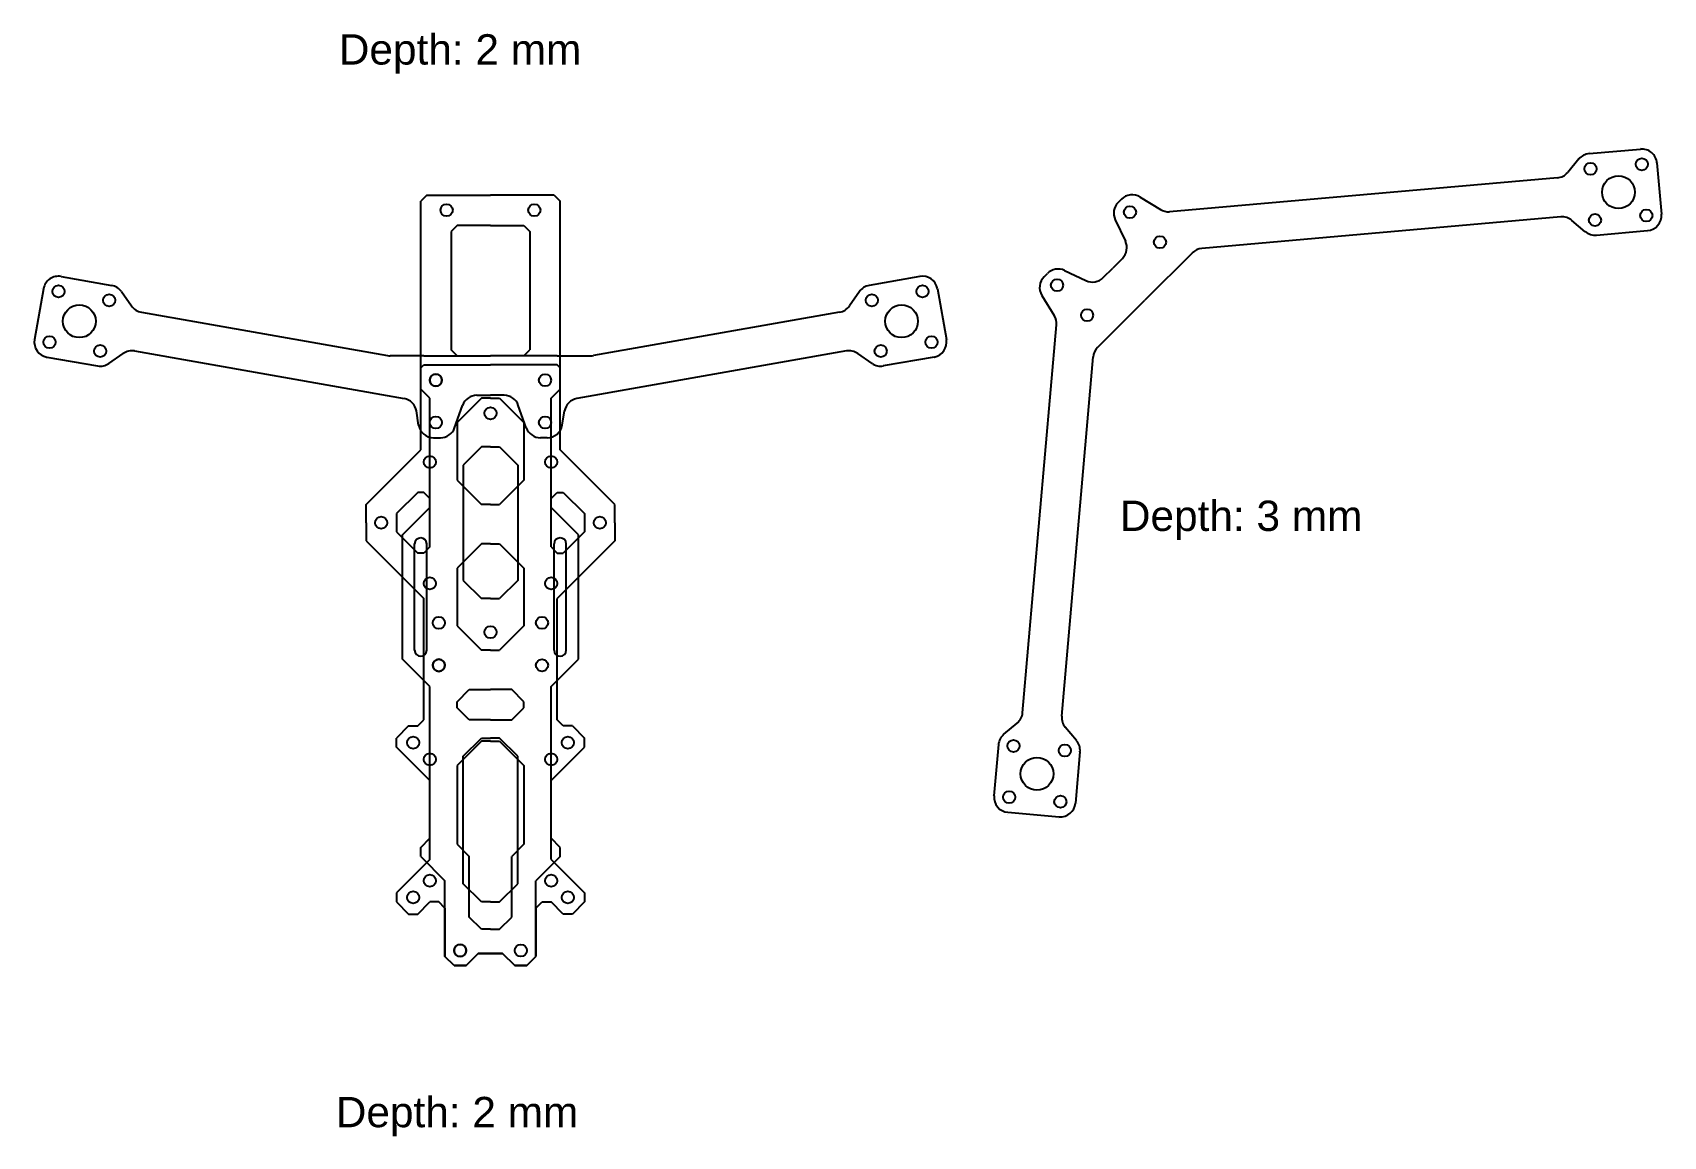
# Model space of a CAD drawing. Header units: inches. Extents: x -75 to 193, y -101 to 81.
import ezdxf

# ---------------------------------------------------------------- set-up
doc = ezdxf.new("R2010")
doc.units = ezdxf.units.IN
doc.header["$MEASUREMENT"] = 0
doc.layers.get('0').update_dxf_attribs({"color": 30})
doc.layers.add('Arms', color=112, linetype='Continuous')
doc.layers.add('TopPlate', color=150, linetype='Continuous')
doc.styles.get("Standard").update_dxf_attribs({"font": 'arial.ttf'})

msp = doc.modelspace()

# ---------------------------------------------------------------- linework, layer by layer
for p, q in [((-10.5, 54), (-11.5, 53)), ((-10.5, 54), (0, 54)), ((10.5, 54), (0, 54)), ((10.5, 54), (11.5, 53)), ((-11.5, 30), (-11.5, 53)), ((11.5, 30), (11.5, 53)), ((-5.5, 49), (-6.5, 48)), ((0, 49), (-5.5, 49)), ((0, 49), (5.5, 49)), ((5.5, 49), (6.5, 48)), ((-6.5, 48), (-6.5, 28.5)), ((6.5, 48), (6.5, 28.5)), ((-11.5, 12), (-11.5, 30)), ((11.5, 12), (11.5, 30)), ((-5.5, 27.5), (-6.5, 28.5)), ((-5.5, 27.5), (0, 27.5)), ((5.5, 27.5), (0, 27.5)), ((5.5, 27.5), (6.5, 28.5)), ((-20.5, 3), (-11.5, 12)), ((-1.5, 12.5), (-4.5, 9.5)), ((0, 12.5), (-1.5, 12.5)), ((0, 12.5), (1.5, 12.5)), ((1.5, 12.5), (4.5, 9.5)), ((20.5, 3), (11.5, 12)), ((-4.5, 9.5), (-4.5, -9.5)), ((4.5, 9.5), (4.5, -9.5)), ((-20.5, 0), (-20.5, 3)), ((-12, 5), (-15.5, 1.5)), ((-11, 5), (-12, 5)), ((-10, 4), (-11, 5)), ((-10, -4), (-10, 4)), ((10, 4), (11, 5)), ((10, -4), (10, 4)), ((11, 5), (12, 5)), ((12, 5), (15.5, 1.5)), ((20.5, 0), (20.5, 3)), ((-20.5, 0), (-20.5, -3)), ((-15.5, 1.5), (-15.5, -1.5)), ((15.5, 1.5), (15.5, -1.5)), ((20.5, 0), (20.5, -3)), ((-15.5, -1.5), (-12, -5)), ((15.5, -1.5), (12, -5)), ((-20.5, -3), (-11, -12.5)), ((-11, -5), (-12, -5)), ((-10, -4), (-11, -5)), ((10, -4), (11, -5)), ((20.5, -3), (11, -12.5)), ((11, -5), (12, -5)), ((-4.5, -9.5), (-1.5, -12.5)), ((4.5, -9.5), (1.5, -12.5)), ((-11, -32.5), (-11, -12.5)), ((0, -12.5), (-1.5, -12.5)), ((0, -12.5), (1.5, -12.5)), ((11, -32.5), (11, -12.5)), ((-13.5, -33.5), (-15.5, -35.5)), ((-13.5, -33.5), (-12, -33.5)), ((-12, -33.5), (-11, -32.5)), ((12, -33.5), (11, -32.5)), ((13.5, -33.5), (12, -33.5)), ((13.5, -33.5), (15.5, -35.5)), ((-15.5, -37), (-15.5, -35.5)), ((-10, -42.5), (-15.5, -37)), ((-4.5, -38.5), (-1.5, -35.5)), ((-1.5, -35.5), (0, -35.5)), ((1.5, -35.5), (0, -35.5)), ((4.5, -38.5), (1.5, -35.5)), ((10, -42.5), (15.5, -37)), ((15.5, -37), (15.5, -35.5)), ((-4.5, -59.5), (-4.5, -38.5)), ((4.5, -59.5), (4.5, -38.5)), ((-10, -55.5), (-10, -42.5)), ((10, -55.5), (10, -42.5)), ((-10, -55.5), (-15.5, -61)), ((10, -55.5), (15.5, -61)), ((-15.5, -61), (-15.5, -62.5)), ((-1.5, -62.5), (-4.5, -59.5)), ((1.5, -62.5), (4.5, -59.5)), ((15.5, -61), (15.5, -62.5)), ((-15.5, -62.5), (-13.5, -64.5)), ((-13.5, -64.5), (-12, -64.5)), ((-12, -64.5), (-10, -62.5)), ((-8.5, -62.5), (-10, -62.5)), ((-7.5, -63.5), (-8.5, -62.5)), ((-7.5, -63.5), (-7.5, -71.5)), ((0, -62.5), (-1.5, -62.5)), ((0, -62.5), (1.5, -62.5)), ((7.5, -63.5), (8.5, -62.5)), ((7.5, -63.5), (7.5, -71.5)), ((8.5, -62.5), (10, -62.5)), ((12, -64.5), (10, -62.5)), ((13.5, -64.5), (12, -64.5)), ((15.5, -62.5), (13.5, -64.5)), ((-6, -73), (-7.5, -71.5)), ((-4, -73), (-2, -71)), ((-2, -71), (0, -71)), ((2, -71), (0, -71)), ((4, -73), (2, -71)), ((6, -73), (7.5, -71.5)), ((-6, -73), (-4, -73)), ((6, -73), (4, -73))]:
    msp.add_line(p, q)
for centre in [(-7.23, 51.5), (7.23, 51.5), (-9, 23.5), (9, 23.5), (0, 18.03), (0, 18.03), (0, 18.03), (0, 18.03), (0, 18.03), (0, 18.03), (0, 18.03), (0, 18.03), (0, 18.03), (0, 18.03), (0, 18.03), (0, 18.03), (0, 18.03), (0, 18.03), (0, 18.03), (0, 18.03), (0, 18.03), (0, 18.03), (0, 18.03), (0, 18.03), (0, 18.03), (0, 18.03), (0, 18.03), (0, 18.03), (0, 18.03), (0, 18.03), (0, 18.03), (0, 18.03), (0, 18.03), (0, 18.03), (0, 18.03), (0, 18.03), (0, 18.03), (0, 18.03), (0, 18.03), (0, 18.03), (0, 18.03), (0, 18.03), (0, 18.03), (0, 18.03), (0, 18.03), (0, 18.03), (0, 18.03), (0, 18.03), (0, 18.03), (0, 18.03), (0, 18.03), (0, 18.03), (0, 18.03), (0, 18.03), (0, 18.03), (0, 18.03), (0, 18.03), (0, 18.03), (0, 18.03), (0, 18.03), (0, 18.03), (0, 18.03), (0, 18.03), (0, 18.03), (0, 18.03), (0, 18.03), (0, 18.03), (0, 18.03), (0, 18.03), (0, 18.03), (0, 18.03), (0, 18.03), (0, 18.03), (0, 18.03), (0, 18.03), (0, 18.03), (0, 18.03), (0, 18.03), (0, 18.03), (0, 18.03), (0, 18.03), (0, 18.03), (0, 18.03), (0, 18.03), (0, 18.03), (0, 18.03), (0, 18.03), (0, 18.03), (0, 18.03), (0, 18.03), (0, 18.03), (0, 18.03), (0, 18.03), (0, 18.03), (0, 18.03), (0, 18.03), (0, 18.03), (0, 18.03), (0, 18.03), (0, 18.03), (0, 18.03), (0, 18.03), (0, 18.03), (0, 18.03), (0, 18.03), (0, 18.03), (0, 18.03), (0, 18.03), (0, 18.03), (0, 18.03), (0, 18.03), (0, 18.03), (0, 18.03), (0, 18.03), (0, 18.03), (0, 18.03), (0, 18.03), (0, 18.03), (0, 18.03), (0, 18.03), (0, 18.03), (0, 18.03), (0, 18.03), (0, 18.03), (0, 18.03), (0, 18.03), (0, 18.03), (0, 18.03), (0, 18.03), (0, 18.03), (0, 18.03), (0, 18.03), (0, 18.03), (0, 18.03), (0, 18.03), (0, 18.03), (0, 18.03), (0, 18.03), (0, 18.03), (0, 18.03), (0, 18.03), (0, 18.03), (0, 18.03), (0, 18.03), (0, 18.03), (0, 18.03), (0, 18.03), (0, 18.03), (0, 18.03), (0, 18.03), (0, 18.03), (0, 18.03), (0, 18.03), (0, 18.03), (0, 18.03), (0, 18.03), (0, 18.03), (0, 18.03), (0, 18.03), (0, 18.03), (0, 18.03), (0, 18.03), (0, 18.03), (0, 18.03), (0, 18.03), (0, 18.03), (0, 18.03), (0, 18.03), (0, 18.03), (0, 18.03), (0, 18.03), (0, 18.03), (0, 18.03), (0, 18.03), (0, 18.03), (0, 18.03), (0, 18.03), (0, 18.03), (0, 18.03), (0, 18.03), (0, 18.03), (0, 18.03), (0, 18.03), (0, 18.03), (0, 18.03), (0, 18.03), (0, 18.03), (0, 18.03), (0, 18.03), (0, 18.03), (0, 18.03), (0, 18.03), (0, 18.03), (0, 18.03), (0, 18.03), (0, 18.03), (0, 18.03), (0, 18.03), (0, 18.03), (0, 18.03), (0, 18.03), (0, 18.03), (0, 18.03), (0, 18.03), (0, 18.03), (0, 18.03), (0, 18.03), (0, 18.03), (0, 18.03), (0, 18.03), (0, 18.03), (0, 18.03), (0, 18.03), (0, 18.03), (0, 18.03), (0, 18.03), (0, 18.03), (0, 18.03), (0, 18.03), (0, 18.03), (0, 18.03), (0, 18.03), (0, 18.03), (0, 18.03), (0, 18.03), (0, 18.03), (0, 18.03), (0, 18.03), (0, 18.03), (0, 18.03), (0, 18.03), (0, 18.03), (0, 18.03), (0, 18.03), (0, 18.03), (0, 18.03), (0, 18.03), (0, 18.03), (0, 18.03), (0, 18.03), (0, 18.03), (0, 18.03), (0, 18.03), (0, 18.03), (0, 18.03), (0, 18.03), (0, 18.03), (0, 18.03), (0, 18.03), (0, 18.03), (0, 18.03), (0, 18.03), (0, 18.03), (0, 18.03), (0, 18.03), (0, 18.03), (0, 18.03), (0, 18.03), (0, 18.03), (0, 18.03), (0, 18.03), (0, 18.03), (0, 18.03), (0, 18.03), (0, 18.03), (0, 18.03), (0, 18.03), (0, 18.03), (0, 18.03), (0, 18.03), (0, 18.03), (0, 18.03), (0, 18.03), (0, 18.03), (0, 18.03), (0, 18.03), (0, 18.03), (0, 18.03), (0, 18.03), (0, 18.03), (0, 18.03), (0, 18.03), (0, 18.03), (0, 18.03), (0, 18.03), (0, 18.03), (0, 18.03), (0, 18.03), (0, 18.03), (0, 18.03), (0, 18.03), (0, 18.03), (0, 18.03), (0, 18.03), (0, 18.03), (0, 18.03), (0, 18.03), (0, 18.03), (0, 18.03), (0, 18.03), (0, 18.03), (0, 18.03), (0, 18.03), (0, 18.03), (0, 18.03), (0, 18.03), (0, 18.03), (0, 18.03), (0, 18.03), (0, 18.03), (0, 18.03), (0, 18.03), (0, 18.03), (0, 18.03), (0, 18.03), (0, 18.03), (0, 18.03), (0, 18.03), (0, 18.03), (0, 18.03), (0, 18.03), (0, 18.03), (0, 18.03), (0, 18.03), (0, 18.03), (0, 18.03), (0, 18.03), (0, 18.03), (0, 18.03), (0, 18.03), (0, 18.03), (0, 18.03), (0, 18.03), (0, 18.03), (0, 18.03), (0, 18.03), (0, 18.03), (0, 18.03), (0, 18.03), (0, 18.03), (0, 18.03), (0, 18.03), (0, 18.03), (0, 18.03), (0, 18.03), (0, 18.03), (0, 18.03), (0, 18.03), (0, 18.03), (0, 18.03), (0, 18.03), (0, 18.03), (0, 18.03), (0, 18.03), (0, 18.03), (0, 18.03), (0, 18.03), (0, 18.03), (0, 18.03), (0, 18.03), (0, 18.03), (0, 18.03), (0, 18.03), (0, 18.03), (0, 18.03), (0, 18.03), (0, 18.03), (0, 18.03), (0, 18.03), (0, 18.03), (0, 18.03), (0, 18.03), (0, 18.03), (0, 18.03), (0, 18.03), (0, 18.03), (0, 18.03), (0, 18.03), (0, 18.03), (0, 18.03), (0, 18.03), (0, 18.03), (0, 18.03), (0, 18.03), (0, 18.03), (0, 18.03), (0, 18.03), (0, 18.03), (0, 18.03), (0, 18.03), (0, 18.03), (0, 18.03), (0, 18.03), (0, 18.03), (0, 18.03), (0, 18.03), (0, 18.03), (0, 18.03), (0, 18.03), (0, 18.03), (0, 18.03), (0, 18.03), (0, 18.03), (0, 18.03), (0, 18.03), (0, 18.03), (0, 18.03), (0, 18.03), (0, 18.03), (0, 18.03), (0, 18.03), (0, 18.03), (0, 18.03), (0, 18.03), (0, 18.03), (0, 18.03), (0, 18.03), (0, 18.03), (0, 18.03), (0, 18.03), (0, 18.03), (0, 18.03), (0, 18.03), (0, 18.03), (0, 18.03), (0, 18.03), (0, 18.03), (0, 18.03), (0, 18.03), (0, 18.03), (0, 18.03), (0, 18.03), (0, 18.03), (0, 18.03), (0, 18.03), (0, 18.03), (0, 18.03), (0, 18.03), (0, 18.03), (0, 18.03), (0, 18.03), (0, 18.03), (0, 18.03), (0, 18.03), (0, 18.03), (0, 18.03), (0, 18.03), (0, 18.03), (0, 18.03), (0, 18.03), (0, 18.03), (0, 18.03), (0, 18.03), (0, 18.03), (0, 18.03), (0, 18.03), (0, 18.03), (0, 18.03), (0, 18.03), (0, 18.03), (0, 18.03), (0, 18.03), (0, 18.03), (0, 18.03), (0, 18.03), (0, 18.03), (0, 18.03), (0, 18.03), (0, 18.03), (0, 18.03), (0, 18.03), (0, 18.03), (0, 18.03), (0, 18.03), (0, 18.03), (0, 18.03), (0, 18.03), (0, 18.03), (0, 18.03), (0, 18.03), (0, 18.03), (0, 18.03), (0, 18.03), (0, 18.03), (0, 18.03), (0, 18.03), (0, 18.03), (0, 18.03), (0, 18.03), (0, 18.03), (0, 18.03), (0, 18.03), (0, 18.03), (0, 18.03), (0, 18.03), (0, 18.03), (0, 18.03), (0, 18.03), (0, 18.03), (0, 18.03), (0, 18.03), (0, 18.03), (0, 18.03), (0, 18.03), (0, 18.03), (0, 18.03), (0, 18.03), (0, 18.03), (0, 18.03), (0, 18.03), (0, 18.03), (0, 18.03), (0, 18.03), (0, 18.03), (0, 18.03), (0, 18.03), (-9, 16.5), (9, 16.5), (-10, 10), (10, 10), (-18.03, 0), (18.03, 0), (-10, -10), (10, -10), (-8.5, -16.5), (8.5, -16.5), (0, -18.03), (0, -18.03), (0, -18.03), (0, -18.03), (0, -18.03), (0, -18.03), (0, -18.03), (0, -18.03), (0, -18.03), (0, -18.03), (0, -18.03), (0, -18.03), (0, -18.03), (0, -18.03), (0, -18.03), (0, -18.03), (0, -18.03), (0, -18.03), (0, -18.03), (0, -18.03), (0, -18.03), (0, -18.03), (0, -18.03), (0, -18.03), (0, -18.03), (0, -18.03), (0, -18.03), (0, -18.03), (0, -18.03), (0, -18.03), (0, -18.03), (0, -18.03), (0, -18.03), (0, -18.03), (0, -18.03), (0, -18.03), (0, -18.03), (0, -18.03), (0, -18.03), (0, -18.03), (0, -18.03), (0, -18.03), (0, -18.03), (0, -18.03), (0, -18.03), (0, -18.03), (0, -18.03), (0, -18.03), (0, -18.03), (0, -18.03), (0, -18.03), (0, -18.03), (0, -18.03), (0, -18.03), (0, -18.03), (0, -18.03), (0, -18.03), (0, -18.03), (0, -18.03), (0, -18.03), (0, -18.03), (0, -18.03), (0, -18.03), (0, -18.03), (0, -18.03), (0, -18.03), (0, -18.03), (0, -18.03), (0, -18.03), (0, -18.03), (0, -18.03), (0, -18.03), (0, -18.03), (0, -18.03), (0, -18.03), (0, -18.03), (0, -18.03), (0, -18.03), (0, -18.03), (0, -18.03), (0, -18.03), (0, -18.03), (0, -18.03), (0, -18.03), (0, -18.03), (0, -18.03), (0, -18.03), (0, -18.03), (0, -18.03), (0, -18.03), (0, -18.03), (0, -18.03), (0, -18.03), (0, -18.03), (0, -18.03), (0, -18.03), (0, -18.03), (0, -18.03), (0, -18.03), (0, -18.03), (0, -18.03), (0, -18.03), (0, -18.03), (0, -18.03), (0, -18.03), (0, -18.03), (0, -18.03), (0, -18.03), (0, -18.03), (0, -18.03), (0, -18.03), (0, -18.03), (0, -18.03), (0, -18.03), (0, -18.03), (0, -18.03), (0, -18.03), (0, -18.03), (0, -18.03), (0, -18.03), (0, -18.03), (0, -18.03), (0, -18.03), (0, -18.03), (0, -18.03), (0, -18.03), (0, -18.03), (0, -18.03), (0, -18.03), (0, -18.03), (0, -18.03), (0, -18.03), (0, -18.03), (0, -18.03), (0, -18.03), (0, -18.03), (0, -18.03), (0, -18.03), (0, -18.03), (0, -18.03), (0, -18.03), (0, -18.03), (0, -18.03), (0, -18.03), (0, -18.03), (0, -18.03), (0, -18.03), (0, -18.03), (0, -18.03), (0, -18.03), (0, -18.03), (0, -18.03), (0, -18.03), (0, -18.03), (0, -18.03), (0, -18.03), (0, -18.03), (0, -18.03), (0, -18.03), (0, -18.03), (0, -18.03), (0, -18.03), (0, -18.03), (0, -18.03), (0, -18.03), (0, -18.03), (0, -18.03), (0, -18.03), (0, -18.03), (0, -18.03), (0, -18.03), (0, -18.03), (0, -18.03), (0, -18.03), (0, -18.03), (0, -18.03), (0, -18.03), (0, -18.03), (0, -18.03), (0, -18.03), (0, -18.03), (0, -18.03), (0, -18.03), (0, -18.03), (0, -18.03), (0, -18.03), (0, -18.03), (0, -18.03), (0, -18.03), (0, -18.03), (0, -18.03), (0, -18.03), (0, -18.03), (0, -18.03), (0, -18.03), (0, -18.03), (0, -18.03), (0, -18.03), (0, -18.03), (0, -18.03), (0, -18.03), (0, -18.03), (0, -18.03), (0, -18.03), (0, -18.03), (0, -18.03), (0, -18.03), (0, -18.03), (0, -18.03), (0, -18.03), (0, -18.03), (0, -18.03), (0, -18.03), (0, -18.03), (0, -18.03), (0, -18.03), (0, -18.03), (0, -18.03), (0, -18.03), (0, -18.03), (0, -18.03), (0, -18.03), (0, -18.03), (0, -18.03), (0, -18.03), (0, -18.03), (0, -18.03), (0, -18.03), (0, -18.03), (0, -18.03), (0, -18.03), (0, -18.03), (0, -18.03), (0, -18.03), (0, -18.03), (0, -18.03), (0, -18.03), (0, -18.03), (0, -18.03), (0, -18.03), (0, -18.03), (0, -18.03), (0, -18.03), (0, -18.03), (0, -18.03), (0, -18.03), (0, -18.03), (0, -18.03), (0, -18.03), (0, -18.03), (0, -18.03), (0, -18.03), (0, -18.03), (0, -18.03), (0, -18.03), (0, -18.03), (0, -18.03), (0, -18.03), (0, -18.03), (0, -18.03), (0, -18.03), (0, -18.03), (0, -18.03), (0, -18.03), (0, -18.03), (0, -18.03), (0, -18.03), (0, -18.03), (0, -18.03), (0, -18.03), (0, -18.03), (0, -18.03), (0, -18.03), (0, -18.03), (0, -18.03), (0, -18.03), (0, -18.03), (0, -18.03), (0, -18.03), (0, -18.03), (0, -18.03), (0, -18.03), (0, -18.03), (0, -18.03), (0, -18.03), (0, -18.03), (0, -18.03), (0, -18.03), (0, -18.03), (0, -18.03), (0, -18.03), (0, -18.03), (0, -18.03), (0, -18.03), (0, -18.03), (0, -18.03), (0, -18.03), (0, -18.03), (0, -18.03), (0, -18.03), (0, -18.03), (0, -18.03), (0, -18.03), (0, -18.03), (0, -18.03), (0, -18.03), (0, -18.03), (0, -18.03), (0, -18.03), (0, -18.03), (0, -18.03), (0, -18.03), (0, -18.03), (0, -18.03), (0, -18.03), (0, -18.03), (0, -18.03), (0, -18.03), (0, -18.03), (0, -18.03), (0, -18.03), (0, -18.03), (0, -18.03), (0, -18.03), (0, -18.03), (0, -18.03), (0, -18.03), (0, -18.03), (0, -18.03), (0, -18.03), (0, -18.03), (0, -18.03), (0, -18.03), (0, -18.03), (0, -18.03), (0, -18.03), (0, -18.03), (0, -18.03), (0, -18.03), (0, -18.03), (0, -18.03), (0, -18.03), (0, -18.03), (0, -18.03), (0, -18.03), (0, -18.03), (0, -18.03), (0, -18.03), (0, -18.03), (0, -18.03), (0, -18.03), (0, -18.03), (0, -18.03), (0, -18.03), (0, -18.03), (0, -18.03), (0, -18.03), (0, -18.03), (0, -18.03), (0, -18.03), (0, -18.03), (0, -18.03), (0, -18.03), (0, -18.03), (0, -18.03), (0, -18.03), (0, -18.03), (0, -18.03), (0, -18.03), (0, -18.03), (0, -18.03), (0, -18.03), (0, -18.03), (0, -18.03), (0, -18.03), (0, -18.03), (0, -18.03), (0, -18.03), (0, -18.03), (0, -18.03), (0, -18.03), (0, -18.03), (0, -18.03), (0, -18.03), (0, -18.03), (0, -18.03), (0, -18.03), (0, -18.03), (0, -18.03), (0, -18.03), (0, -18.03), (0, -18.03), (0, -18.03), (0, -18.03), (0, -18.03), (0, -18.03), (0, -18.03), (0, -18.03), (0, -18.03), (0, -18.03), (0, -18.03), (0, -18.03), (0, -18.03), (0, -18.03), (0, -18.03), (0, -18.03), (0, -18.03), (0, -18.03), (0, -18.03), (0, -18.03), (0, -18.03), (0, -18.03), (0, -18.03), (0, -18.03), (0, -18.03), (0, -18.03), (0, -18.03), (0, -18.03), (0, -18.03), (0, -18.03), (0, -18.03), (0, -18.03), (0, -18.03), (0, -18.03), (0, -18.03), (0, -18.03), (0, -18.03), (0, -18.03), (0, -18.03), (0, -18.03), (0, -18.03), (0, -18.03), (0, -18.03), (0, -18.03), (0, -18.03), (0, -18.03), (0, -18.03), (0, -18.03), (0, -18.03), (0, -18.03), (0, -18.03), (0, -18.03), (0, -18.03), (0, -18.03), (0, -18.03), (0, -18.03), (0, -18.03), (0, -18.03), (0, -18.03), (0, -18.03), (0, -18.03), (0, -18.03), (0, -18.03), (0, -18.03), (0, -18.03), (0, -18.03), (0, -18.03), (0, -18.03), (0, -18.03), (0, -18.03), (0, -18.03), (0, -18.03), (0, -18.03), (0, -18.03), (0, -18.03), (0, -18.03), (0, -18.03), (0, -18.03), (0, -18.03), (0, -18.03), (0, -18.03), (0, -18.03), (0, -18.03), (0, -18.03), (0, -18.03), (0, -18.03), (0, -18.03), (0, -18.03), (0, -18.03), (0, -18.03), (0, -18.03), (0, -18.03), (0, -18.03), (0, -18.03), (0, -18.03), (0, -18.03), (0, -18.03), (0, -18.03), (0, -18.03), (0, -18.03), (0, -18.03), (0, -18.03), (0, -18.03), (0, -18.03), (0, -18.03), (0, -18.03), (0, -18.03), (0, -18.03), (0, -18.03), (0, -18.03), (0, -18.03), (0, -18.03), (0, -18.03), (0, -18.03), (0, -18.03), (0, -18.03), (0, -18.03), (0, -18.03), (0, -18.03), (0, -18.03), (0, -18.03), (0, -18.03), (-8.5, -23.5), (8.5, -23.5), (-12.75, -36.25), (12.75, -36.25), (-10, -39), (10, -39), (-10, -59), (10, -59), (-12.75, -61.75), (12.75, -61.75), (-5, -70.5), (5, -70.5)]:
    msp.add_circle(centre, 1)
at = {"layer": 'Arms'}
for p, q in [((189.57, 61.89), (189.57, 61.89)), ((179.45, 59.94), (177.6, 57.73)), ((181.12, 61.15), (181.12, 61.15)), ((181.14, 60.82), (189.6, 61.56)), ((192.31, 59.29), (193.05, 50.83)), ((192.63, 59.32), (192.63, 59.32)), ((175.9, 56.85), (111.97, 51.25)), ((104.03, 53.31), (103.49, 52.77)), ((107.11, 53.67), (110.44, 51.62)), ((103, 49.93), (104.67, 46.4)), ((176.46, 50.39), (117.27, 45.21)), ((180.5, 47.96), (178.29, 49.81)), ((193.37, 50.86), (193.37, 50.86)), ((182.32, 47.39), (190.77, 48.13)), ((190.8, 47.8), (190.8, 47.8)), ((104.18, 43.56), (102.6, 41.97)), ((115.72, 44.48), (107.9, 36.67)), ((-70.79, 40.58), (-62.43, 39.11)), ((-70.73, 40.9), (-70.73, 40.9)), ((70.79, 40.58), (62.43, 39.11)), ((70.73, 40.9), (70.73, 40.9)), ((91.27, 40.54), (91.81, 41.08)), ((94.65, 41.57), (98.18, 39.9)), ((101.02, 40.39), (102.6, 41.97)), ((-73.68, 38.55), (-75.16, 30.2)), ((-74.01, 38.61), (-74.01, 38.61)), ((-62.38, 39.43), (-62.38, 39.43)), ((-60.82, 38.08), (-59.17, 35.72)), ((60.82, 38.08), (59.17, 35.72)), ((62.38, 39.43), (62.38, 39.43)), ((73.68, 38.55), (75.16, 30.2)), ((74.01, 38.61), (74.01, 38.61)), ((90.91, 37.46), (92.96, 34.13)), ((100.09, 28.86), (107.9, 36.67)), ((-57.55, 34.69), (-16.97, 27.54)), ((57.55, 34.69), (16.97, 27.54)), ((87.73, -31.33), (93.32, 32.6)), ((-75.48, 30.25), (-75.48, 30.25)), ((75.48, 30.25), (75.48, 30.25)), ((-73.19, 26.98), (-73.19, 26.98)), ((-73.13, 27.3), (-64.77, 25.83)), ((-62.91, 26.24), (-60.55, 27.89)), ((-58.68, 28.31), (-14.25, 20.47)), ((-11, 27.5), (-16.54, 27.5)), ((-11, 27.5), (0, 27.5)), ((11, 27.5), (0, 27.5)), ((11, 27.5), (16.54, 27.5)), ((58.68, 28.31), (14.25, 20.47)), ((62.91, 26.24), (60.55, 27.89)), ((73.13, 27.3), (64.77, 25.83)), ((73.19, 26.98), (73.19, 26.98)), ((94.19, -31.89), (99.37, 27.31)), ((-5.91, 15.66), (-4.59, 19.34)), ((-2.24, 21), (0, 21)), ((2.24, 21), (0, 21)), ((5.91, 15.66), (4.59, 19.34)), ((-11.84, 16.1), (-12.22, 18.41)), ((11.84, 16.1), (12.22, 18.41)), ((-9.37, 14), (-8.26, 14)), ((9.37, 14), (8.26, 14)), ((84.64, -34.87), (86.84, -33.02)), ((96.61, -35.92), (94.76, -33.72)), ((83.75, -36.57), (83.01, -45.02)), ((83.43, -36.54), (83.43, -36.54)), ((97.19, -37.75), (96.45, -46.2)), ((82.69, -44.99), (82.69, -44.99)), ((85.26, -48.06), (85.26, -48.06)), ((85.29, -47.73), (93.74, -48.47)), ((96.78, -46.23), (96.78, -46.23)), ((93.71, -48.8), (93.71, -48.8))]:
    msp.add_line(p, q, dxfattribs=at)
for centre, radius in [((181.36, 58.33), 1), ((189.82, 59.07), 1), ((185.96, 54.47), 2.7), ((105.43, 51.17), 1), ((190.56, 50.62), 1), ((182.1, 49.88), 1), ((110.38, 46.22), 1), ((-71.22, 38.12), 1), ((-62.87, 36.65), 1), ((62.87, 36.65), 1), ((71.22, 38.12), 1), ((93.41, 39.15), 1), ((-67.78, 33.2), 2.7), ((67.78, 33.2), 2.7), ((98.36, 34.2), 1), ((-72.7, 29.76), 1), ((72.7, 29.76), 1), ((-64.34, 28.29), 1), ((64.34, 28.29), 1), ((-9, 23.5), 1), ((9, 23.5), 1), ((-9, 16.5), 1), ((9, 16.5), 1), ((86.24, -36.79), 1), ((94.7, -37.53), 1), ((90.1, -41.38), 2.7), ((85.51, -45.24), 1), ((93.96, -45.98), 1)]:
    msp.add_circle(centre, radius, dxfattribs=at)
for centre, start, end in [((181.36, 58.33), 95, 140), ((189.82, 59.07), 5, 95), ((175.68, 59.34), 275, 320), ((105.8, 51.54), 58.3924, 135), ((105.26, 51), 135, 205.3462), ((111.75, 53.75), 238.3924, 275), ((176.68, 47.9), 50, 95), ((190.56, 50.62), 275, 5), ((102.41, 45.33), 315, 25.3462), ((182.1, 49.88), 230, 275), ((117.48, 42.72), 95, 135), ((-71.22, 38.12), 80, 170), ((71.22, 38.12), 10, 100), ((93.04, 38.77), 135, 211.6076), ((93.58, 39.31), 64.6538, 135), ((99.25, 42.16), 244.6538, 315), ((-62.87, 36.65), 35, 80), ((62.87, 36.65), 100, 145), ((-57.12, 37.16), 215, 260), ((57.12, 37.16), 280, 325), ((90.83, 32.82), 355, 31.6076), ((-72.7, 29.76), 170.0006, 260), ((72.7, 29.76), 280, 9.9994), ((-59.11, 25.84), 80, 125), ((-16.54, 30), 260, 270), ((16.54, 30), 270, 280), ((59.11, 25.84), 55, 100), ((101.86, 27.09), 135, 175), ((-64.34, 28.29), 260, 305), ((64.34, 28.29), 235, 280), ((-14.68, 18.01), 9.2153, 80), ((-2.24, 18.5), 90, 160.3462), ((2.24, 18.5), 19.6538, 90), ((14.68, 18.01), 100, 170.7847), ((-9.37, 16.5), 189.2153, 270), ((-8.26, 16.5), 270, 340.3462), ((8.26, 16.5), 199.6538, 270), ((9.37, 16.5), 270, 350.7847), ((85.24, -31.11), 310, 355), ((96.68, -32.11), 175, 220), ((86.24, -36.79), 130, 175), ((94.7, -37.53), 355, 40), ((85.51, -45.24), 175, 265), ((93.96, -45.98), 265, 355)]:
    msp.add_arc(centre, 2.5, start, end, dxfattribs=at)
at = {"layer": 'TopPlate'}
for p, q in [((-11.5, 25.5), (-11, 26)), ((-11.5, 22), (-11.5, 25.5)), ((-11, 26), (0, 26)), ((11, 26), (0, 26)), ((11.5, 25.5), (11, 26)), ((11.5, 22), (11.5, 25.5)), ((-10, 20.5), (-11.5, 22)), ((10, 20.5), (11.5, 22)), ((-10, 2.5), (-10, 20.5)), ((-1.5, 20.5), (-5.5, 16.5)), ((0, 20.5), (-1.5, 20.5)), ((0, 20.5), (1.5, 20.5)), ((1.5, 20.5), (5.5, 16.5)), ((10, 2.5), (10, 20.5)), ((-5.5, 16.5), (-5.5, 7)), ((5.5, 16.5), (5.5, 7)), ((-5.5, 7), (-1.5, 3)), ((5.5, 7), (1.5, 3)), ((0, 3), (-1.5, 3)), ((0, 3), (1.5, 3)), ((-14.5, -2), (-10, 2.5)), ((14.5, -2), (10, 2.5)), ((-14.5, -22.5), (-14.5, -2)), ((-11.5, -2.5), (-11.5, -2.5)), ((11.5, -2.5), (11.5, -2.5)), ((14.5, -22.5), (14.5, -2)), ((-12.5, -21), (-12.5, -3.5)), ((-10.5, -21), (-10.5, -3.5)), ((-1.5, -3.5), (-5.5, -7.5)), ((0, -3.5), (-1.5, -3.5)), ((0, -3.5), (1.5, -3.5)), ((1.5, -3.5), (5.5, -7.5)), ((10.5, -21), (10.5, -3.5)), ((12.5, -21), (12.5, -3.5)), ((-5.5, -7.5), (-5.5, -17)), ((5.5, -7.5), (5.5, -17)), ((-5.5, -17), (-1.5, -21)), ((5.5, -17), (1.5, -21)), ((0, -21), (-1.5, -21)), ((0, -21), (1.5, -21)), ((-10, -27), (-14.5, -22.5)), ((-11.5, -22), (-11.5, -22)), ((10, -27), (14.5, -22.5)), ((11.5, -22), (11.5, -22)), ((-10, -52), (-10, -27)), ((-5.5, -29.5), (-3.5, -27.5)), ((-5.5, -30.5), (-5.5, -29.5)), ((-3.5, -27.5), (0, -27.5)), ((3.5, -27.5), (0, -27.5)), ((5.5, -29.5), (3.5, -27.5)), ((5.5, -30.5), (5.5, -29.5)), ((10, -52), (10, -27)), ((-3.5, -32.5), (-5.5, -30.5)), ((3.5, -32.5), (5.5, -30.5)), ((0, -32.5), (-3.5, -32.5)), ((0, -32.5), (3.5, -32.5)), ((-1.5, -36), (-5.5, -40)), ((0, -36), (-1.5, -36)), ((0, -36), (1.5, -36)), ((1.5, -36), (5.5, -40)), ((-5.5, -40), (-5.5, -53)), ((5.5, -40), (5.5, -53)), ((-11.5, -53.5), (-10, -52)), ((-11.5, -55), (-11.5, -53.5)), ((-5.5, -53), (-3.5, -55)), ((5.5, -53), (3.5, -55)), ((11.5, -53.5), (10, -52)), ((11.5, -55), (11.5, -53.5)), ((-11.5, -55), (-7.5, -59)), ((-3.5, -65), (-3.5, -55)), ((3.5, -65), (3.5, -55)), ((11.5, -55), (7.5, -59)), ((-7.5, -71.5), (-7.5, -59)), ((7.5, -71.5), (7.5, -59)), ((-1.5, -67), (-3.5, -65)), ((0, -67), (-1.5, -67)), ((0, -67), (1.5, -67)), ((1.5, -67), (3.5, -65)), ((-6, -73), (-7.5, -71.5)), ((-2, -71), (-4, -73)), ((0, -71), (-2, -71)), ((0, -71), (2, -71)), ((2, -71), (4, -73)), ((6, -73), (7.5, -71.5)), ((-4, -73), (-6, -73)), ((4, -73), (6, -73))]:
    msp.add_line(p, q, dxfattribs=at)
for points in [[(-10, 23.5, 1), (-8, 23.5, 1)], [(10, 23.5, -1), (8, 23.5, -1)], [(-9.5, -23.5, 1), (-7.5, -23.5, 1)], [(9.5, -23.5, -1), (7.5, -23.5, -1)], [(-6, -70.5, 1), (-4, -70.5, 1)], [(6, -70.5, -1), (4, -70.5, -1)]]:
    msp.add_lwpolyline(points, format="xyb", close=True, dxfattribs=at)
for centre, start, end in [((-11.5, -3.5), 90, 180), ((-11.5, -3.5), 0, 90), ((11.5, -3.5), 90, 180), ((11.5, -3.5), 0, 90), ((-11.5, -21), 180, 270), ((-11.5, -21), 270, 0), ((11.5, -21), 180, 270), ((11.5, -21), 270, 0)]:
    msp.add_arc(centre, 1, start, end, dxfattribs=at)

# ---------------------------------------------------------------- texts
at = {"insert": (-25.5, -94.63), "char_height": 5, "attachment_point": 1}
msp.add_mtext_dynamic_manual_height_columns('Depth: 2 mm', width=50.5099, gutter_width=1, heights=[11.85], dxfattribs=at)
at = {"layer": 'Arms', "insert": (103.77, 3.64), "char_height": 5, "attachment_point": 1}
msp.add_mtext_dynamic_manual_height_columns('Depth: 3 mm', width=45.7346, gutter_width=1, heights=[5.54], dxfattribs=at)
at = {"layer": 'TopPlate', "insert": (-25, 80.5), "char_height": 5, "attachment_point": 1}
msp.add_mtext_dynamic_manual_height_columns('Depth: 2 mm', width=46.3254, gutter_width=1, heights=[5.62], dxfattribs=at)

doc.saveas('drawing.dxf')
